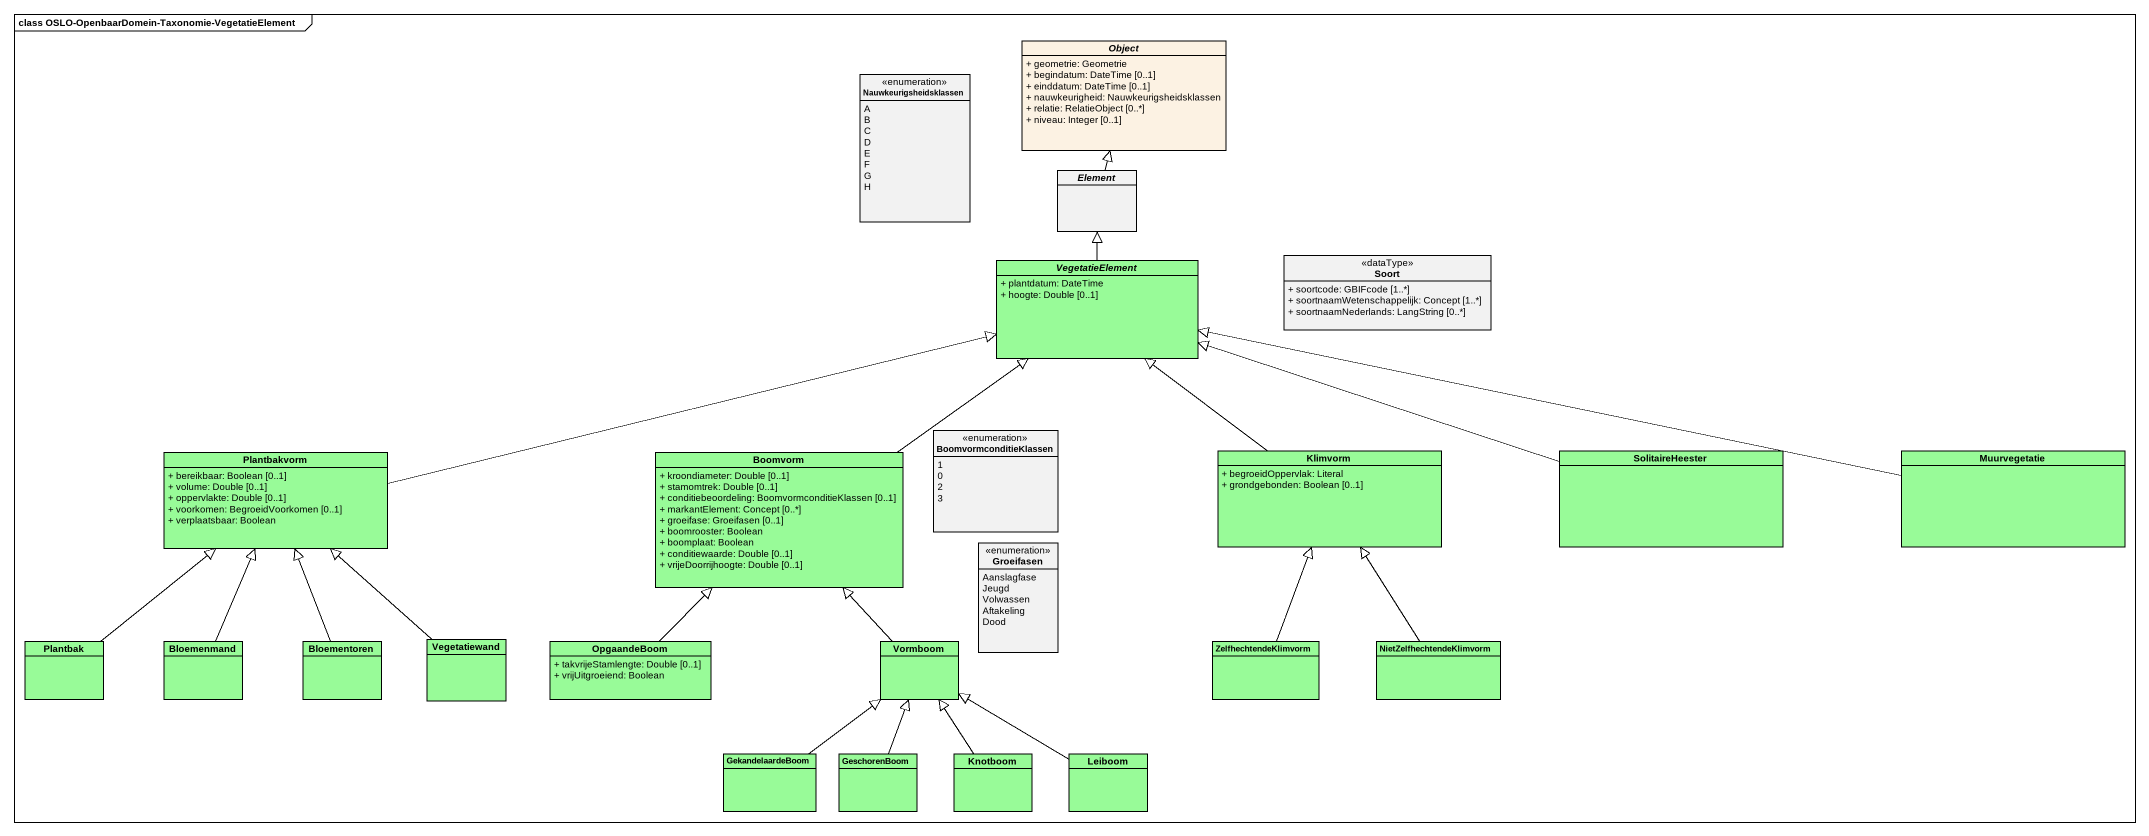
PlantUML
@startuml
mainframe class OSLO-OpenbaarDomein-Taxonomie-VegetatieElement
hide circle
hide empty members
skinparam classAttributeIconSize 0
abstract class "Object" as Object_ #FCF2E3 {
  + geometrie: Geometrie
  + begindatum: DateTime [0..1]
  + einddatum: DateTime [0..1]
  + nauwkeurigheid: Nauwkeurigsheidsklassen
  + relatie: RelatieObject [0..*]
  + niveau: Integer [0..1]
}
enum Nauwkeurigsheidsklassen {
  A
  B
  C
  D
  E
  F
  G
  H
}
abstract class Element
abstract class VegetatieElement #98FB98 {
  + plantdatum: DateTime
  + hoogte: Double [0..1]
}
class Soort <<dataType>> {
  + soortcode: GBIFcode [1..*]
  + soortnaamWetenschappelijk: Concept [1..*]
  + soortnaamNederlands: LangString [0..*]
}
enum BoomvormconditieKlassen {
  1
  0
  2
  3
}
class Plantbakvorm #98FB98 {
  + bereikbaar: Boolean [0..1]
  + volume: Double [0..1]
  + oppervlakte: Double [0..1]
  + voorkomen: BegroeidVoorkomen [0..1]
  + verplaatsbaar: Boolean
}
class Boomvorm #98FB98 {
  + kroondiameter: Double [0..1]
  + stamomtrek: Double [0..1]
  + conditiebeoordeling: BoomvormconditieKlassen [0..1]
  + markantElement: Concept [0..*]
  + groeifase: Groeifasen [0..1]
  + boomrooster: Boolean
  + boomplaat: Boolean
  + conditiewaarde: Double [0..1]
  + vrijeDoorrijhoogte: Double [0..1]
}
class Klimvorm #98FB98 {
  + begroeidOppervlak: Literal
  + grondgebonden: Boolean [0..1]
}
class SolitaireHeester #98FB98
class Muurvegetatie #98FB98
enum Groeifasen {
  Aanslagfase
  Jeugd
  Volwassen
  Aftakeling
  Dood
}
class Vegetatiewand #98FB98
class Plantbak #98FB98
class Bloemenmand #98FB98
class Bloementoren #98FB98
class OpgaandeBoom #98FB98 {
  + takvrijeStamlengte: Double [0..1]
  + vrijUitgroeiend: Boolean
}
class Vormboom #98FB98
class ZelfhechtendeKlimvorm #98FB98
class NietZelfhechtendeKlimvorm #98FB98
class GekandelaardeBoom #98FB98
class GeschorenBoom #98FB98
class Knotboom #98FB98
class Leiboom #98FB98
Element -up-|> Object_
VegetatieElement -up-|> Element
Plantbakvorm -right-|> VegetatieElement
Boomvorm -up-|> VegetatieElement
Klimvorm -up-|> VegetatieElement
SolitaireHeester -left-|> VegetatieElement
Muurvegetatie -left-|> VegetatieElement
Vegetatiewand -up-|> Plantbakvorm
Plantbak -up-|> Plantbakvorm
Bloemenmand -up-|> Plantbakvorm
Bloementoren -up-|> Plantbakvorm
OpgaandeBoom -up-|> Boomvorm
Vormboom -up-|> Boomvorm
ZelfhechtendeKlimvorm -up-|> Klimvorm
NietZelfhechtendeKlimvorm -up-|> Klimvorm
GekandelaardeBoom -up-|> Vormboom
GeschorenBoom -up-|> Vormboom
Knotboom -up-|> Vormboom
Leiboom -left-|> Vormboom
@enduml
